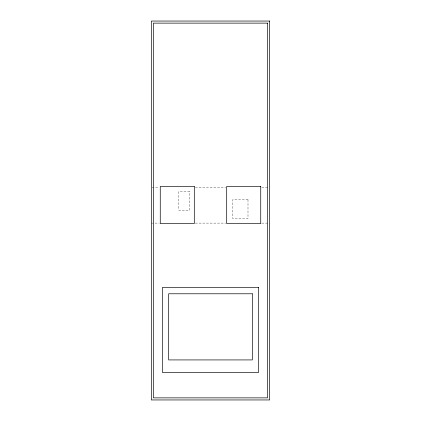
<?xml version="1.0" encoding="UTF-8"?>
<svg xmlns="http://www.w3.org/2000/svg" width="421" height="421" viewBox="0 0 421 421"><rect width="100%" height="100%" fill="white"/><g stroke="black" fill="none" stroke-linecap="round" stroke-linejoin="round"><path stroke-width="0.32" stroke-dasharray="2.1 1.58" d="M151.986 187.298L159.217 187.298M195.376 187.298L225.624 187.298M261.783 187.298L269.014 187.298M151.328 223.114L159.217 223.114M195.376 223.114L225.624 223.114M261.783 223.114L269.014 223.114M189.682 191.429L178.814 191.429L178.814 210.211L189.682 210.211L189.682 191.429M247.995 199.717L232.613 199.717L232.613 218.504L247.995 218.504L247.995 199.717"/><path stroke-width="0.63" d="M269.672 21.05L151.328 21.05L151.328 399.95L269.672 399.95L269.672 21.05M267.582 23.129L153.418 23.129L153.418 397.871L267.582 397.871L267.582 23.129M194.302 186.45L160.259 186.45L160.259 223.556L194.302 223.556L194.302 186.45M260.741 186.45L226.698 186.45L226.698 223.556L260.741 223.556L260.741 186.45M258.478 287.354L162.522 287.354L162.522 372.559L258.478 372.559L258.478 287.354M252.347 293.779L168.653 293.779L168.653 359.923L252.347 359.923L252.347 293.779"/></g></svg>
